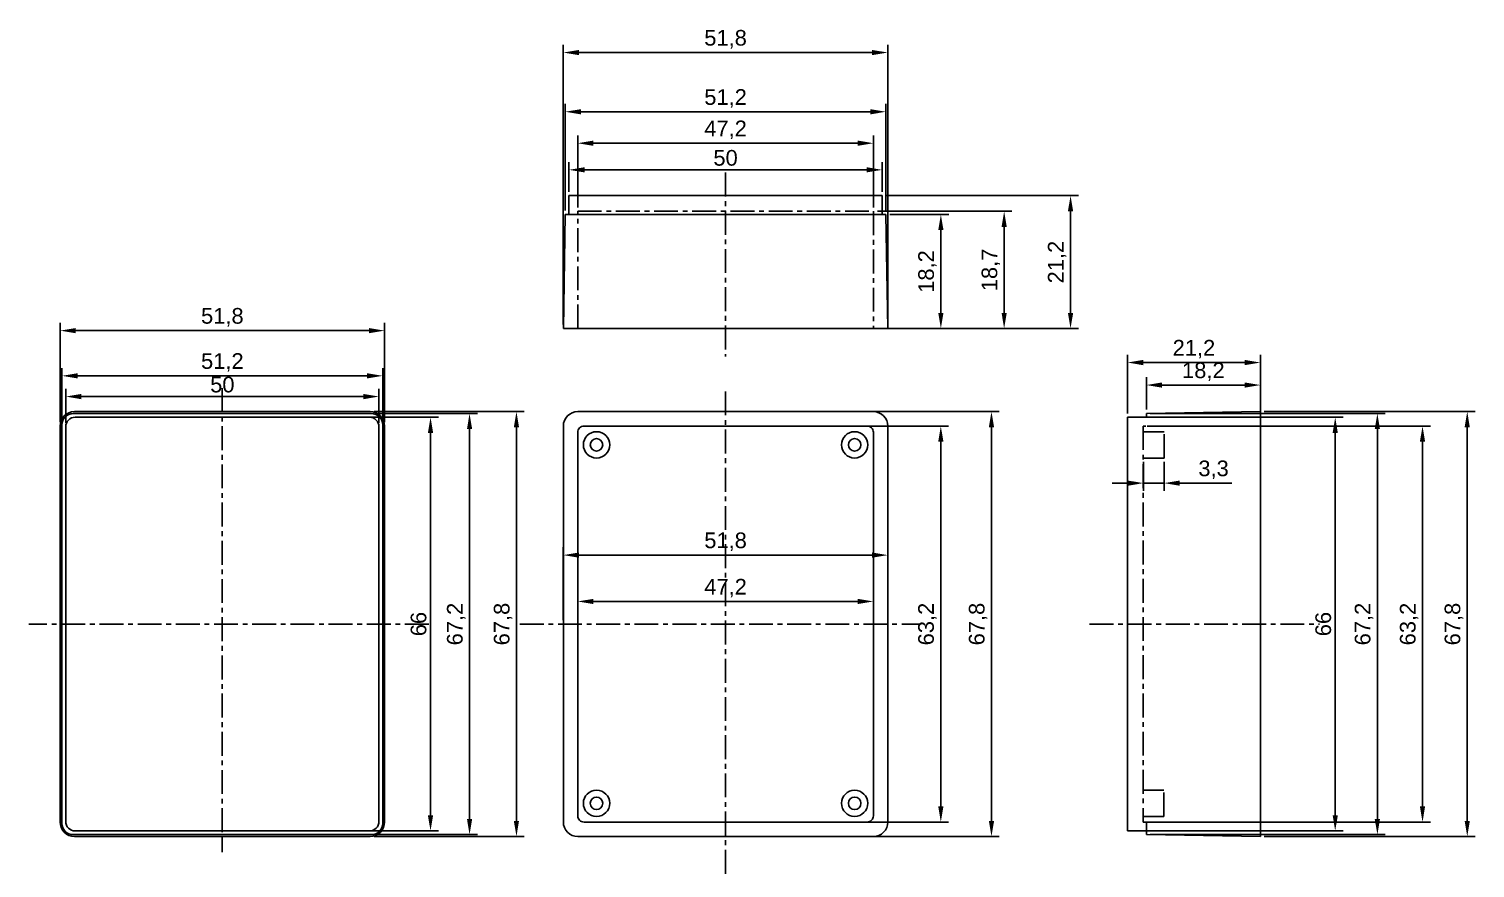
# Model space of a CAD drawing. Header units: millimetres. Extents: x 2312 to 2556, y 1575 to 1827.
# Drawn here: x 2325.6 to 2556.5, y 1692.7 to 1826.6 of the extents above; entities that cross this region are included whole.
import ezdxf

# ---------------------------------------------------------------- set-up
doc = ezdxf.new("R2010")
doc.units = ezdxf.units.MM
doc.linetypes.add('CENTER', pattern=[50.8, 31.75, -6.35, 6.35, -6.35])
doc.styles.get("Standard").update_dxf_attribs({"font": 'ARIAL.TTF'})
doc.dimstyles.new('ISO-25', dxfattribs={"dimtxt": 2.5, "dimasz": 2.5, "dimexe": 1.25, "dimexo": 0.625, "dimtad": 1, "dimtxsty": 'Standard', "dimcen": 2.5, "dimadec": 0, "dimazin": 0, "dimtfac": 1, "dimtmove": 0, "dimatfit": 3, "dimfxl": 1, "dimarcsym": 0})

# ---------------------------------------------------------------- blocks, each defined once
blk = doc.blocks.new('*D2')
at = {"color": 0, "lineweight": -2, "ltscale": 0.12, "transparency": 16777216}
for p, q in [((2410.94, 1779.4), (2410.94, 1824.06)), ((2462.74, 1779.4), (2462.74, 1824.06)), ((2413.44, 1822.81), (2460.24, 1822.81))]:
    blk.add_line(p, q, dxfattribs=at)
at = {"color": 0, "ltscale": 0.12, "transparency": 16777216}
for points in [[(2413.44, 1823.22), (2413.44, 1822.39), (2410.94, 1822.81)], [(2460.24, 1823.22), (2460.24, 1822.39), (2462.74, 1822.81)]]:
    blk.add_solid(points, dxfattribs=at)
at = {"layer": 'Defpoints', "color": 0, "ltscale": 0.12, "transparency": 16777216}
for p in [(2462.74, 1822.81), (2410.94, 1778.77), (2462.74, 1778.77)]:
    blk.add_point(p, dxfattribs=at)
at = {"color": 0, "ltscale": 0.12, "transparency": 16777216, "insert": (2436.84, 1824.93), "char_height": 2.5, "attachment_point": 5}
blk.add_mtext('51,8', dxfattribs=at)
blk = doc.blocks.new('*D3')
at = {"color": 0, "lineweight": -2, "ltscale": 0.12, "transparency": 16777216}
for p, q in [((2411.24, 1797.6), (2411.24, 1814.61)), ((2462.44, 1797.6), (2462.44, 1814.61)), ((2459.94, 1813.36), (2413.74, 1813.36))]:
    blk.add_line(p, q, dxfattribs=at)
at = {"color": 0, "ltscale": 0.12, "transparency": 16777216}
for points in [[(2413.74, 1813.77), (2413.74, 1812.94), (2411.24, 1813.36)], [(2459.94, 1813.77), (2459.94, 1812.94), (2462.44, 1813.36)]]:
    blk.add_solid(points, dxfattribs=at)
at = {"layer": 'Defpoints', "color": 0, "ltscale": 0.12, "transparency": 16777216}
for p in [(2411.24, 1813.36), (2411.24, 1796.97), (2462.44, 1796.97)]:
    blk.add_point(p, dxfattribs=at)
at = {"color": 0, "ltscale": 0.12, "transparency": 16777216, "insert": (2436.84, 1815.48), "char_height": 2.5, "attachment_point": 5}
blk.add_mtext('51,2', dxfattribs=at)
blk = doc.blocks.new('*D4')
at = {"color": 0, "lineweight": -2, "ltscale": 0.12, "transparency": 16777216}
for p, q in [((2411.84, 1800.6), (2411.84, 1805.34)), ((2461.84, 1800.6), (2461.84, 1805.34)), ((2414.34, 1804.09), (2459.34, 1804.09))]:
    blk.add_line(p, q, dxfattribs=at)
at = {"color": 0, "ltscale": 0.12, "transparency": 16777216}
for points in [[(2414.34, 1804.51), (2414.34, 1803.68), (2411.84, 1804.09)], [(2459.34, 1804.51), (2459.34, 1803.68), (2461.84, 1804.09)]]:
    blk.add_solid(points, dxfattribs=at)
at = {"layer": 'Defpoints', "color": 0, "ltscale": 0.12, "transparency": 16777216}
for p in [(2461.84, 1804.09), (2411.84, 1799.97), (2461.84, 1799.97)]:
    blk.add_point(p, dxfattribs=at)
at = {"color": 0, "ltscale": 0.12, "transparency": 16777216, "insert": (2436.84, 1805.99), "char_height": 2.5, "attachment_point": 5}
blk.add_mtext('50', dxfattribs=at)
blk = doc.blocks.new('*D5')
at = {"color": 0, "lineweight": -2, "ltscale": 0.12, "transparency": 16777216}
for p, q in [((2413.24, 1798.1), (2413.24, 1809.59)), ((2415.74, 1808.34), (2457.94, 1808.34)), ((2460.44, 1798.1), (2460.44, 1809.59))]:
    blk.add_line(p, q, dxfattribs=at)
at = {"color": 0, "ltscale": 0.12, "transparency": 16777216}
for points in [[(2415.74, 1808.76), (2415.74, 1807.92), (2413.24, 1808.34)], [(2457.94, 1808.76), (2457.94, 1807.92), (2460.44, 1808.34)]]:
    blk.add_solid(points, dxfattribs=at)
at = {"layer": 'Defpoints', "color": 0, "ltscale": 0.12, "transparency": 16777216}
for p in [(2460.44, 1808.34), (2413.24, 1797.47), (2460.44, 1797.47)]:
    blk.add_point(p, dxfattribs=at)
at = {"color": 0, "ltscale": 0.12, "transparency": 16777216, "insert": (2436.84, 1810.47), "char_height": 2.5, "attachment_point": 5}
blk.add_mtext('47,2', dxfattribs=at)
blk = doc.blocks.new('*D6')
at = {"color": 0, "lineweight": -2, "ltscale": 0.12, "transparency": 16777216}
for p, q in [((2462.47, 1799.97), (2493.16, 1799.97)), ((2491.91, 1797.47), (2491.91, 1781.27)), ((2462.47, 1778.77), (2493.16, 1778.77))]:
    blk.add_line(p, q, dxfattribs=at)
at = {"color": 0, "ltscale": 0.12, "transparency": 16777216}
for points in [[(2491.49, 1797.47), (2492.33, 1797.47), (2491.91, 1799.97)], [(2491.49, 1781.27), (2492.33, 1781.27), (2491.91, 1778.77)]]:
    blk.add_solid(points, dxfattribs=at)
at = {"layer": 'Defpoints', "color": 0, "ltscale": 0.12, "transparency": 16777216}
for p in [(2461.84, 1799.97), (2461.84, 1778.77), (2491.91, 1778.77)]:
    blk.add_point(p, dxfattribs=at)
at = {"color": 0, "ltscale": 0.12, "transparency": 16777216, "insert": (2489.78, 1789.37), "char_height": 2.5, "attachment_point": 5, "rotation": 90}
blk.add_mtext('21,2', dxfattribs=at)
blk = doc.blocks.new('*D7')
at = {"color": 0, "lineweight": -2, "ltscale": 0.12, "transparency": 16777216}
for p, q in [((2461.07, 1797.47), (2482.56, 1797.47)), ((2481.31, 1794.97), (2481.31, 1781.27)), ((2461.07, 1778.77), (2482.56, 1778.77))]:
    blk.add_line(p, q, dxfattribs=at)
at = {"color": 0, "ltscale": 0.12, "transparency": 16777216}
for points in [[(2480.9, 1794.97), (2481.73, 1794.97), (2481.31, 1797.47)], [(2480.9, 1781.27), (2481.73, 1781.27), (2481.31, 1778.77)]]:
    blk.add_solid(points, dxfattribs=at)
at = {"layer": 'Defpoints', "color": 0, "ltscale": 0.12, "transparency": 16777216}
for p in [(2460.44, 1797.47), (2460.44, 1778.77), (2481.31, 1778.77)]:
    blk.add_point(p, dxfattribs=at)
at = {"color": 0, "ltscale": 0.12, "transparency": 16777216, "insert": (2479.19, 1788.12), "char_height": 2.5, "attachment_point": 5, "rotation": 90}
blk.add_mtext('18,7', dxfattribs=at)
blk = doc.blocks.new('*D8')
at = {"color": 0, "lineweight": -2, "ltscale": 0.12, "transparency": 16777216}
for p, q in [((2463.07, 1796.97), (2472.46, 1796.97)), ((2471.21, 1794.47), (2471.21, 1781.27)), ((2463.09, 1778.77), (2472.46, 1778.77))]:
    blk.add_line(p, q, dxfattribs=at)
at = {"color": 0, "ltscale": 0.12, "transparency": 16777216}
for points in [[(2470.79, 1794.47), (2471.63, 1794.47), (2471.21, 1796.97)], [(2470.79, 1781.27), (2471.63, 1781.27), (2471.21, 1778.77)]]:
    blk.add_solid(points, dxfattribs=at)
at = {"layer": 'Defpoints', "color": 0, "ltscale": 0.12, "transparency": 16777216}
for p in [(2462.44, 1796.97), (2462.47, 1778.77), (2471.21, 1778.77)]:
    blk.add_point(p, dxfattribs=at)
at = {"color": 0, "ltscale": 0.12, "transparency": 16777216, "insert": (2469.08, 1787.87), "char_height": 2.5, "attachment_point": 5, "rotation": 90}
blk.add_mtext('18,2', dxfattribs=at)
blk = doc.blocks.new('*D9')
at = {"color": 0, "lineweight": -2, "ltscale": 0.12, "transparency": 16777216}
for p, q in [((2410.94, 1732.23), (2410.94, 1743.86)), ((2462.74, 1732.23), (2462.74, 1743.86)), ((2413.44, 1742.61), (2460.24, 1742.61))]:
    blk.add_line(p, q, dxfattribs=at)
at = {"color": 0, "ltscale": 0.12, "transparency": 16777216}
for points in [[(2413.44, 1743.03), (2413.44, 1742.2), (2410.94, 1742.61)], [(2460.24, 1743.03), (2460.24, 1742.2), (2462.74, 1742.61)]]:
    blk.add_solid(points, dxfattribs=at)
at = {"layer": 'Defpoints', "color": 0, "ltscale": 0.12, "transparency": 16777216}
for p in [(2462.74, 1742.61), (2410.94, 1731.61), (2462.74, 1731.61)]:
    blk.add_point(p, dxfattribs=at)
at = {"color": 0, "ltscale": 0.12, "transparency": 16777216, "insert": (2436.84, 1744.74), "char_height": 2.5, "attachment_point": 5}
blk.add_mtext('51,8', dxfattribs=at)
blk = doc.blocks.new('*D10')
at = {"color": 0, "lineweight": -2, "ltscale": 0.12, "transparency": 16777216}
for p, q in [((2413.24, 1732.23), (2413.24, 1736.47)), ((2460.44, 1732.23), (2460.44, 1736.47)), ((2415.74, 1735.22), (2457.94, 1735.22))]:
    blk.add_line(p, q, dxfattribs=at)
at = {"color": 0, "ltscale": 0.12, "transparency": 16777216}
for points in [[(2415.74, 1735.63), (2415.74, 1734.8), (2413.24, 1735.22)], [(2457.94, 1735.63), (2457.94, 1734.8), (2460.44, 1735.22)]]:
    blk.add_solid(points, dxfattribs=at)
at = {"layer": 'Defpoints', "color": 0, "ltscale": 0.12, "transparency": 16777216}
for p in [(2460.44, 1735.22), (2413.24, 1731.61), (2460.44, 1731.61)]:
    blk.add_point(p, dxfattribs=at)
at = {"color": 0, "ltscale": 0.12, "transparency": 16777216, "insert": (2436.84, 1737.34), "char_height": 2.5, "attachment_point": 5}
blk.add_mtext('47,2', dxfattribs=at)
blk = doc.blocks.new('*D11')
at = {"color": 0, "lineweight": -2, "ltscale": 0.12, "transparency": 16777216}
for p, q in [((2437.47, 1763.21), (2472.45, 1763.21)), ((2471.2, 1760.71), (2471.2, 1702.51)), ((2437.47, 1700.01), (2472.45, 1700.01))]:
    blk.add_line(p, q, dxfattribs=at)
at = {"color": 0, "ltscale": 0.12, "transparency": 16777216}
for points in [[(2470.79, 1760.71), (2471.62, 1760.71), (2471.2, 1763.21)], [(2470.79, 1702.51), (2471.62, 1702.51), (2471.2, 1700.01)]]:
    blk.add_solid(points, dxfattribs=at)
at = {"layer": 'Defpoints', "color": 0, "ltscale": 0.12, "transparency": 16777216}
for p in [(2436.84, 1763.21), (2436.84, 1700.01), (2471.2, 1700.01)]:
    blk.add_point(p, dxfattribs=at)
at = {"color": 0, "ltscale": 0.12, "transparency": 16777216, "insert": (2469.07, 1731.61), "char_height": 2.5, "attachment_point": 5, "rotation": 90}
blk.add_mtext('63,2', dxfattribs=at)
blk = doc.blocks.new('*D12')
at = {"color": 0, "lineweight": -2, "ltscale": 0.12, "transparency": 16777216}
for p, q in [((2437.47, 1765.51), (2480.54, 1765.51)), ((2479.29, 1763.01), (2479.29, 1700.21)), ((2437.47, 1697.71), (2480.54, 1697.71))]:
    blk.add_line(p, q, dxfattribs=at)
at = {"color": 0, "ltscale": 0.12, "transparency": 16777216}
for points in [[(2478.87, 1763.01), (2479.71, 1763.01), (2479.29, 1765.51)], [(2478.87, 1700.21), (2479.71, 1700.21), (2479.29, 1697.71)]]:
    blk.add_solid(points, dxfattribs=at)
at = {"layer": 'Defpoints', "color": 0, "ltscale": 0.12, "transparency": 16777216}
for p in [(2436.84, 1765.51), (2436.84, 1697.71), (2479.29, 1697.71)]:
    blk.add_point(p, dxfattribs=at)
at = {"color": 0, "ltscale": 0.12, "transparency": 16777216, "insert": (2477.16, 1731.61), "char_height": 2.5, "attachment_point": 5, "rotation": 90}
blk.add_mtext('67,8', dxfattribs=at)
blk = doc.blocks.new('*D13')
at = {"color": 0, "lineweight": -2, "ltscale": 0.12, "transparency": 16777216}
for p, q in [((2503.54, 1757.48), (2503.54, 1752.85)), ((2506.84, 1757.48), (2506.84, 1752.85)), ((2501.04, 1754.1), (2498.54, 1754.1)), ((2503.54, 1754.1), (2506.84, 1754.1)), ((2509.34, 1754.1), (2517.64, 1754.1))]:
    blk.add_line(p, q, dxfattribs=at)
at = {"color": 0, "ltscale": 0.12, "transparency": 16777216}
for points in [[(2501.04, 1754.51), (2501.04, 1753.68), (2503.54, 1754.1)], [(2509.34, 1754.51), (2509.34, 1753.68), (2506.84, 1754.1)]]:
    blk.add_solid(points, dxfattribs=at)
at = {"layer": 'Defpoints', "color": 0, "ltscale": 0.12, "transparency": 16777216}
for p in [(2503.54, 1758.11), (2506.84, 1758.11), (2506.84, 1754.1)]:
    blk.add_point(p, dxfattribs=at)
at = {"color": 0, "ltscale": 0.12, "transparency": 16777216, "insert": (2514.74, 1756.22), "char_height": 2.5, "attachment_point": 5}
blk.add_mtext('3,3', dxfattribs=at)
blk = doc.blocks.new('*D18')
at = {"color": 0, "lineweight": -2, "ltscale": 0.12, "transparency": 16777216}
for p, q in [((2501.64, 1764.61), (2535.41, 1764.61)), ((2534.16, 1762.11), (2534.16, 1701.11)), ((2501.64, 1698.61), (2535.41, 1698.61))]:
    blk.add_line(p, q, dxfattribs=at)
at = {"color": 0, "ltscale": 0.12, "transparency": 16777216}
for points in [[(2533.75, 1762.11), (2534.58, 1762.11), (2534.16, 1764.61)], [(2533.75, 1701.11), (2534.58, 1701.11), (2534.16, 1698.61)]]:
    blk.add_solid(points, dxfattribs=at)
at = {"layer": 'Defpoints', "color": 0, "ltscale": 0.12, "transparency": 16777216}
for p in [(2501.01, 1764.61), (2501.01, 1698.61), (2534.16, 1698.61)]:
    blk.add_point(p, dxfattribs=at)
at = {"color": 0, "ltscale": 0.12, "transparency": 16777216, "insert": (2532.26, 1731.61), "char_height": 2.5, "attachment_point": 5, "rotation": 90}
blk.add_mtext('66', dxfattribs=at)
blk = doc.blocks.new('*D19')
at = {"color": 0, "lineweight": -2, "ltscale": 0.12, "transparency": 16777216}
for p, q in [((2504.64, 1765.21), (2542.14, 1765.21)), ((2540.89, 1762.71), (2540.89, 1700.51)), ((2504.64, 1698.01), (2542.14, 1698.01))]:
    blk.add_line(p, q, dxfattribs=at)
at = {"color": 0, "ltscale": 0.12, "transparency": 16777216}
for points in [[(2540.47, 1762.71), (2541.31, 1762.71), (2540.89, 1765.21)], [(2540.47, 1700.51), (2541.31, 1700.51), (2540.89, 1698.01)]]:
    blk.add_solid(points, dxfattribs=at)
at = {"layer": 'Defpoints', "color": 0, "ltscale": 0.12, "transparency": 16777216}
for p in [(2504.01, 1765.21), (2504.01, 1698.01), (2540.89, 1698.01)]:
    blk.add_point(p, dxfattribs=at)
at = {"color": 0, "ltscale": 0.12, "transparency": 16777216, "insert": (2538.76, 1731.61), "char_height": 2.5, "attachment_point": 5, "rotation": 90}
blk.add_mtext('67,2', dxfattribs=at)
blk = doc.blocks.new('*D20')
at = {"color": 0, "lineweight": -2, "ltscale": 0.12, "transparency": 16777216}
for p, q in [((2504.14, 1763.21), (2549.35, 1763.21)), ((2548.1, 1760.71), (2548.1, 1702.51)), ((2504.14, 1700.01), (2549.35, 1700.01))]:
    blk.add_line(p, q, dxfattribs=at)
at = {"color": 0, "ltscale": 0.12, "transparency": 16777216}
for points in [[(2547.68, 1760.71), (2548.51, 1760.71), (2548.1, 1763.21)], [(2547.68, 1702.51), (2548.51, 1702.51), (2548.1, 1700.01)]]:
    blk.add_solid(points, dxfattribs=at)
at = {"layer": 'Defpoints', "color": 0, "ltscale": 0.12, "transparency": 16777216}
for p in [(2503.51, 1763.21), (2503.51, 1700.01), (2548.1, 1700.01)]:
    blk.add_point(p, dxfattribs=at)
at = {"color": 0, "ltscale": 0.12, "transparency": 16777216, "insert": (2545.97, 1731.61), "char_height": 2.5, "attachment_point": 5, "rotation": 90}
blk.add_mtext('63,2', dxfattribs=at)
blk = doc.blocks.new('*D21')
at = {"color": 0, "lineweight": -2, "ltscale": 0.12, "transparency": 16777216}
for p, q in [((2522.84, 1765.51), (2556.49, 1765.51)), ((2555.24, 1763.01), (2555.24, 1700.21)), ((2522.84, 1697.71), (2556.49, 1697.71))]:
    blk.add_line(p, q, dxfattribs=at)
at = {"color": 0, "ltscale": 0.12, "transparency": 16777216}
for points in [[(2554.82, 1763.01), (2555.65, 1763.01), (2555.24, 1765.51)], [(2554.82, 1700.21), (2555.65, 1700.21), (2555.24, 1697.71)]]:
    blk.add_solid(points, dxfattribs=at)
at = {"layer": 'Defpoints', "color": 0, "ltscale": 0.12, "transparency": 16777216}
for p in [(2522.21, 1765.51), (2522.21, 1697.71), (2555.24, 1697.71)]:
    blk.add_point(p, dxfattribs=at)
at = {"color": 0, "ltscale": 0.12, "transparency": 16777216, "insert": (2553.11, 1731.61), "char_height": 2.5, "attachment_point": 5, "rotation": 90}
blk.add_mtext('67,8', dxfattribs=at)
blk = doc.blocks.new('*D22')
at = {"color": 0, "lineweight": -2, "ltscale": 0.12, "transparency": 16777216}
for p, q in [((2501.01, 1765.23), (2501.01, 1774.59)), ((2503.51, 1773.34), (2519.71, 1773.34)), ((2522.21, 1765.23), (2522.21, 1774.59))]:
    blk.add_line(p, q, dxfattribs=at)
at = {"color": 0, "ltscale": 0.12, "transparency": 16777216}
for points in [[(2503.51, 1773.76), (2503.51, 1772.92), (2501.01, 1773.34)], [(2519.71, 1773.76), (2519.71, 1772.92), (2522.21, 1773.34)]]:
    blk.add_solid(points, dxfattribs=at)
at = {"layer": 'Defpoints', "color": 0, "ltscale": 0.12, "transparency": 16777216}
for p in [(2522.21, 1773.34), (2501.01, 1764.61), (2522.21, 1764.61)]:
    blk.add_point(p, dxfattribs=at)
at = {"color": 0, "ltscale": 0.12, "transparency": 16777216, "insert": (2511.61, 1775.47), "char_height": 2.5, "attachment_point": 5}
blk.add_mtext('21,2', dxfattribs=at)
blk = doc.blocks.new('*D23')
at = {"color": 0, "lineweight": -2, "ltscale": 0.12, "transparency": 16777216}
for p, q in [((2504.01, 1765.83), (2504.01, 1771)), ((2522.21, 1765.83), (2522.21, 1771)), ((2506.51, 1769.75), (2519.71, 1769.75))]:
    blk.add_line(p, q, dxfattribs=at)
at = {"color": 0, "ltscale": 0.12, "transparency": 16777216}
for points in [[(2506.51, 1770.16), (2506.51, 1769.33), (2504.01, 1769.75)], [(2519.71, 1770.16), (2519.71, 1769.33), (2522.21, 1769.75)]]:
    blk.add_solid(points, dxfattribs=at)
at = {"layer": 'Defpoints', "color": 0, "ltscale": 0.12, "transparency": 16777216}
for p in [(2522.21, 1769.75), (2504.01, 1765.21), (2522.21, 1765.21)]:
    blk.add_point(p, dxfattribs=at)
at = {"color": 0, "ltscale": 0.12, "transparency": 16777216, "insert": (2513.11, 1771.87), "char_height": 2.5, "attachment_point": 5}
blk.add_mtext('18,2', dxfattribs=at)
blk = doc.blocks.new('*D25')
at = {"color": 0, "lineweight": -2, "ltscale": 0.12, "transparency": 16777216}
for p, q in [((2330.91, 1763.11), (2330.91, 1772.47)), ((2333.41, 1771.22), (2379.61, 1771.22)), ((2382.11, 1763.11), (2382.11, 1772.47))]:
    blk.add_line(p, q, dxfattribs=at)
at = {"color": 0, "ltscale": 0.12, "transparency": 16777216}
for points in [[(2333.41, 1771.64), (2333.41, 1770.8), (2330.91, 1771.22)], [(2379.61, 1771.64), (2379.61, 1770.8), (2382.11, 1771.22)]]:
    blk.add_solid(points, dxfattribs=at)
at = {"layer": 'Defpoints', "color": 0, "ltscale": 0.12, "transparency": 16777216}
for p in [(2382.11, 1771.22), (2330.91, 1762.48), (2382.11, 1762.48)]:
    blk.add_point(p, dxfattribs=at)
at = {"color": 0, "ltscale": 0.12, "transparency": 16777216, "insert": (2356.51, 1773.35), "char_height": 2.5, "attachment_point": 5}
blk.add_mtext('51,2', dxfattribs=at)
blk = doc.blocks.new('*D26')
at = {"color": 0, "lineweight": -2, "ltscale": 0.12, "transparency": 16777216}
for p, q in [((2331.51, 1763.73), (2331.51, 1769.16)), ((2381.51, 1763.73), (2381.51, 1769.16)), ((2334.01, 1767.91), (2379.01, 1767.91))]:
    blk.add_line(p, q, dxfattribs=at)
at = {"color": 0, "ltscale": 0.12, "transparency": 16777216}
for points in [[(2334.01, 1768.33), (2334.01, 1767.49), (2331.51, 1767.91)], [(2379.01, 1768.33), (2379.01, 1767.49), (2381.51, 1767.91)]]:
    blk.add_solid(points, dxfattribs=at)
at = {"layer": 'Defpoints', "color": 0, "ltscale": 0.12, "transparency": 16777216}
for p in [(2381.51, 1767.91), (2331.51, 1763.11), (2381.51, 1763.11)]:
    blk.add_point(p, dxfattribs=at)
at = {"color": 0, "ltscale": 0.12, "transparency": 16777216, "insert": (2356.51, 1769.81), "char_height": 2.5, "attachment_point": 5}
blk.add_mtext('50', dxfattribs=at)
blk = doc.blocks.new('*D27')
at = {"color": 0, "lineweight": -2, "ltscale": 0.12, "transparency": 16777216}
for p, q in [((2330.61, 1763.83), (2330.61, 1779.68)), ((2379.91, 1778.43), (2333.11, 1778.43)), ((2382.41, 1763.83), (2382.41, 1779.68))]:
    blk.add_line(p, q, dxfattribs=at)
at = {"color": 0, "ltscale": 0.12, "transparency": 16777216}
for points in [[(2333.11, 1778.85), (2333.11, 1778.02), (2330.61, 1778.43)], [(2379.91, 1778.85), (2379.91, 1778.02), (2382.41, 1778.43)]]:
    blk.add_solid(points, dxfattribs=at)
at = {"layer": 'Defpoints', "color": 0, "ltscale": 0.12, "transparency": 16777216}
for p in [(2330.61, 1778.43), (2330.61, 1763.21), (2382.41, 1763.21)]:
    blk.add_point(p, dxfattribs=at)
at = {"color": 0, "ltscale": 0.12, "transparency": 16777216, "insert": (2356.51, 1780.56), "char_height": 2.5, "attachment_point": 5}
blk.add_mtext('51,8', dxfattribs=at)
blk = doc.blocks.new('*D28')
at = {"color": 0, "lineweight": -2, "ltscale": 0.12, "transparency": 16777216}
for p, q in [((2367.6, 1764.61), (2390.99, 1764.61)), ((2389.74, 1762.11), (2389.74, 1701.11)), ((2367.6, 1698.61), (2390.99, 1698.61))]:
    blk.add_line(p, q, dxfattribs=at)
at = {"color": 0, "ltscale": 0.12, "transparency": 16777216}
for points in [[(2389.32, 1762.11), (2390.16, 1762.11), (2389.74, 1764.61)], [(2389.32, 1701.11), (2390.16, 1701.11), (2389.74, 1698.61)]]:
    blk.add_solid(points, dxfattribs=at)
at = {"layer": 'Defpoints', "color": 0, "ltscale": 0.12, "transparency": 16777216}
for p in [(2366.98, 1764.61), (2366.98, 1698.61), (2389.74, 1698.61)]:
    blk.add_point(p, dxfattribs=at)
at = {"color": 0, "ltscale": 0.12, "transparency": 16777216, "insert": (2387.84, 1731.61), "char_height": 2.5, "attachment_point": 5, "rotation": 90}
blk.add_mtext('66', dxfattribs=at)
blk = doc.blocks.new('*D29')
at = {"color": 0, "lineweight": -2, "ltscale": 0.12, "transparency": 16777216}
for p, q in [((2380.93, 1765.21), (2397.22, 1765.21)), ((2395.97, 1762.71), (2395.97, 1700.51)), ((2380.93, 1698.01), (2397.22, 1698.01))]:
    blk.add_line(p, q, dxfattribs=at)
at = {"color": 0, "ltscale": 0.12, "transparency": 16777216}
for points in [[(2395.56, 1762.71), (2396.39, 1762.71), (2395.97, 1765.21)], [(2395.56, 1700.51), (2396.39, 1700.51), (2395.97, 1698.01)]]:
    blk.add_solid(points, dxfattribs=at)
at = {"layer": 'Defpoints', "color": 0, "ltscale": 0.12, "transparency": 16777216}
for p in [(2380.31, 1765.21), (2380.31, 1698.01), (2395.97, 1698.01)]:
    blk.add_point(p, dxfattribs=at)
at = {"color": 0, "ltscale": 0.12, "transparency": 16777216, "insert": (2393.85, 1731.61), "char_height": 2.5, "attachment_point": 5, "rotation": 90}
blk.add_mtext('67,2', dxfattribs=at)
blk = doc.blocks.new('*D30')
at = {"color": 0, "lineweight": -2, "ltscale": 0.12, "transparency": 16777216}
for p, q in [((2380.73, 1765.51), (2404.71, 1765.51)), ((2403.46, 1763.01), (2403.46, 1700.21)), ((2380.73, 1697.71), (2404.71, 1697.71))]:
    blk.add_line(p, q, dxfattribs=at)
at = {"color": 0, "ltscale": 0.12, "transparency": 16777216}
for points in [[(2403.04, 1763.01), (2403.87, 1763.01), (2403.46, 1765.51)], [(2403.04, 1700.21), (2403.87, 1700.21), (2403.46, 1697.71)]]:
    blk.add_solid(points, dxfattribs=at)
at = {"layer": 'Defpoints', "color": 0, "ltscale": 0.12, "transparency": 16777216}
for p in [(2380.11, 1765.51), (2380.11, 1697.71), (2403.46, 1697.71)]:
    blk.add_point(p, dxfattribs=at)
at = {"color": 0, "ltscale": 0.12, "transparency": 16777216, "insert": (2401.33, 1731.61), "char_height": 2.5, "attachment_point": 5, "rotation": 90}
blk.add_mtext('67,8', dxfattribs=at)

msp = doc.modelspace()

# ---------------------------------------------------------------- linework, layer by layer
at = {"color": 1, "linetype": 'CENTER', "ltscale": 0.12}
for p, q in [((2436.845, 1803.642), (2436.845, 1774.288)), ((2356.506, 1769.271), (2356.506, 1697.706)), ((2436.845, 1768.732), (2436.845, 1689.001)), ((2389.476, 1731.606), (2325.633, 1731.606)), ((2404.008, 1731.606), (2467.831, 1731.606)), ((2494.934, 1731.606), (2531.655, 1731.606)), ((2356.506, 1697.706), (2356.506, 1695.194))]:
    msp.add_line(p, q, dxfattribs=at)
for p, q in [((2436.845, 1799.971), (2411.845, 1799.971)), ((2411.845, 1799.971), (2411.845, 1796.971)), ((2436.845, 1799.971), (2461.845, 1799.971)), ((2461.845, 1799.971), (2461.845, 1796.971)), ((2411.245, 1796.971), (2410.945, 1778.771)), ((2436.845, 1796.971), (2411.245, 1796.971)), ((2461.845, 1796.971), (2436.845, 1796.971)), ((2461.845, 1796.971), (2462.445, 1796.971)), ((2462.445, 1796.971), (2462.745, 1778.771)), ((2436.845, 1778.771), (2410.945, 1778.771)), ((2436.845, 1778.771), (2462.745, 1778.771)), ((2501.014, 1731.606), (2501.014, 1764.606)), ((2501.014, 1764.606), (2504.014, 1764.606)), ((2522.214, 1765.506), (2504.014, 1765.206)), ((2504.014, 1764.606), (2504.014, 1765.206)), ((2504.014, 1764.906), (2504.014, 1764.606)), ((2522.214, 1765.506), (2522.214, 1731.606)), ((2501.014, 1731.606), (2501.014, 1698.606)), ((2522.214, 1697.706), (2522.214, 1731.606)), ((2504.014, 1698.306), (2504.014, 1700.006)), ((2501.014, 1698.606), (2504.014, 1698.606)), ((2504.014, 1698.606), (2504.014, 1698.006)), ((2522.214, 1697.706), (2504.014, 1698.006))]:
    msp.add_line(p, q)
at = {"linetype": 'CENTER', "ltscale": 0.12}
for p, q in [((2413.245, 1778.771), (2413.245, 1797.471)), ((2413.245, 1797.471), (2460.445, 1797.471)), ((2460.445, 1797.471), (2460.445, 1778.771)), ((2522.214, 1763.206), (2503.514, 1763.206)), ((2503.514, 1763.206), (2503.514, 1700.006)), ((2506.837, 1762.306), (2503.514, 1762.306)), ((2506.837, 1758.106), (2506.837, 1762.306)), ((2503.537, 1758.106), (2506.837, 1758.106)), ((2506.814, 1705.106), (2503.525, 1705.106)), ((2506.814, 1700.906), (2506.814, 1705.106)), ((2503.514, 1700.906), (2506.814, 1700.906)), ((2503.514, 1700.006), (2522.214, 1700.006))]:
    msp.add_line(p, q, dxfattribs=at)
at = {"linetype": 'ByBlock', "ltscale": 0.12}
for points in [[(2332.906, 1697.706), (2380.106, 1697.706, 0.4142136), (2382.406, 1700.006), (2382.406, 1763.206, 0.4142136), (2380.106, 1765.506), (2332.906, 1765.506, 0.4142136), (2330.606, 1763.206), (2330.606, 1700.006, 0.4142136)], [(2332.706, 1698.006), (2380.306, 1698.006, 0.4142136), (2382.106, 1699.806), (2382.106, 1763.406, 0.4142136), (2380.306, 1765.206), (2332.706, 1765.206, 0.4142136), (2330.906, 1763.406), (2330.906, 1699.806, 0.4142136)], [(2333.006, 1698.606), (2380.006, 1698.606, 0.4142136), (2381.506, 1700.106), (2381.506, 1763.106, 0.4142136), (2380.006, 1764.606), (2333.006, 1764.606, 0.4142136), (2331.506, 1763.106), (2331.506, 1700.106, 0.4142136)]]:
    msp.add_lwpolyline(points, format="xyb", close=True, dxfattribs=at)
for points in [[(2413.245, 1697.706), (2460.445, 1697.706, 0.4142136), (2462.745, 1700.006), (2462.745, 1763.206, 0.4142136), (2460.445, 1765.506), (2413.245, 1765.506, 0.4142136), (2410.945, 1763.206), (2410.945, 1700.006, 0.4142136)], [(2414.245, 1700.006), (2459.445, 1700.006, 0.4142136), (2460.445, 1701.006), (2460.445, 1762.206, 0.4142136), (2459.445, 1763.206), (2414.245, 1763.206, 0.4142136), (2413.245, 1762.206), (2413.245, 1701.006, 0.4142136)]]:
    msp.add_lwpolyline(points, format="xyb", close=True)
at = {"ltscale": 0.12}
for centre, radius in [((2416.245, 1760.206), 2.1), ((2457.445, 1760.206), 2.1), ((2416.245, 1760.206), 1), ((2457.445, 1760.206), 1), ((2416.245, 1703.006), 2.1), ((2416.245, 1703.006), 1), ((2457.445, 1703.006), 2.1), ((2457.445, 1703.006), 1)]:
    msp.add_circle(centre, radius, dxfattribs=at)

# ---------------------------------------------------------------- dimensions: what is measured, and where the dimension line sits
at = {"color": 3, "ltscale": 0.12}
for base, p1, p2, picture, middle in [((2462.745, 1822.807), (2410.945, 1778.771), (2462.745, 1778.771), '*D2', (2436.845, 1824.935)), ((2411.245, 1813.357), (2462.445, 1796.971), (2411.245, 1796.971), '*D3', (2436.845, 1815.485)), ((2460.445, 1808.341), (2413.245, 1797.471), (2460.445, 1797.471), '*D5', (2436.845, 1810.468)), ((2461.845, 1804.093), (2411.845, 1799.971), (2461.845, 1799.971), '*D4', (2436.845, 1805.995)), ((2330.606, 1778.434), (2382.406, 1763.206), (2330.606, 1763.206), '*D27', (2356.506, 1780.561)), ((2522.214, 1773.34), (2501.014, 1764.606), (2522.214, 1764.606), '*D22', (2511.614, 1775.468)), ((2382.106, 1771.22), (2330.906, 1762.481), (2382.106, 1762.481), '*D25', (2356.506, 1773.348)), ((2522.214, 1769.746), (2504.014, 1765.206), (2522.214, 1765.206), '*D23', (2513.114, 1771.873)), ((2381.506, 1767.91), (2331.506, 1763.106), (2381.506, 1763.106), '*D26', (2356.506, 1769.811)), ((2506.837, 1754.096), (2503.537, 1758.106), (2506.837, 1758.106), '*D13', (2514.737, 1756.223)), ((2462.745, 1742.612), (2410.945, 1731.606), (2462.745, 1731.606), '*D9', (2436.845, 1744.74)), ((2460.445, 1735.218), (2413.245, 1731.606), (2460.445, 1731.606), '*D10', (2436.845, 1737.345))]:
    dim = msp.add_linear_dim(base=base, p1=p1, p2=p2, dimstyle='ISO-25', dxfattribs=at)
    dim.commit()
    dim.dimension.update_dxf_attribs({"geometry": picture, "text_midpoint": middle})
for base, p1, p2, picture, middle in [((2491.911, 1778.771), (2461.845, 1799.971), (2461.845, 1778.771), '*D6', (2489.784, 1789.371)), ((2481.313, 1778.771), (2460.445, 1797.471), (2460.445, 1778.771), '*D7', (2479.186, 1788.121)), ((2471.21, 1778.771), (2462.445, 1796.971), (2462.47, 1778.771), '*D8', (2469.082, 1787.871)), ((2389.739, 1698.606), (2366.975, 1764.606), (2366.975, 1698.606), '*D28', (2387.838, 1731.606)), ((2403.457, 1697.706), (2380.106, 1765.506), (2380.106, 1697.706), '*D30', (2401.33, 1731.606)), ((2395.975, 1698.006), (2380.306, 1765.206), (2380.306, 1698.006), '*D29', (2393.847, 1731.606)), ((2479.291, 1697.706), (2436.845, 1765.506), (2436.845, 1697.706), '*D12', (2477.164, 1731.606)), ((2534.163, 1698.606), (2501.014, 1764.606), (2501.014, 1698.606), '*D18', (2532.262, 1731.606)), ((2540.89, 1698.006), (2504.014, 1765.206), (2504.014, 1698.006), '*D19', (2538.763, 1731.606)), ((2555.238, 1697.706), (2522.214, 1765.506), (2522.214, 1697.706), '*D21', (2553.11, 1731.606)), ((2471.202, 1700.006), (2436.845, 1763.206), (2436.845, 1700.006), '*D11', (2469.075, 1731.606)), ((2548.096, 1700.006), (2503.514, 1763.206), (2503.514, 1700.006), '*D20', (2545.968, 1731.606))]:
    dim = msp.add_linear_dim(base=base, p1=p1, p2=p2, angle=90, dimstyle='ISO-25', dxfattribs=at)
    dim.commit()
    dim.dimension.update_dxf_attribs({"geometry": picture, "text_midpoint": middle})

doc.saveas('drawing.dxf')
